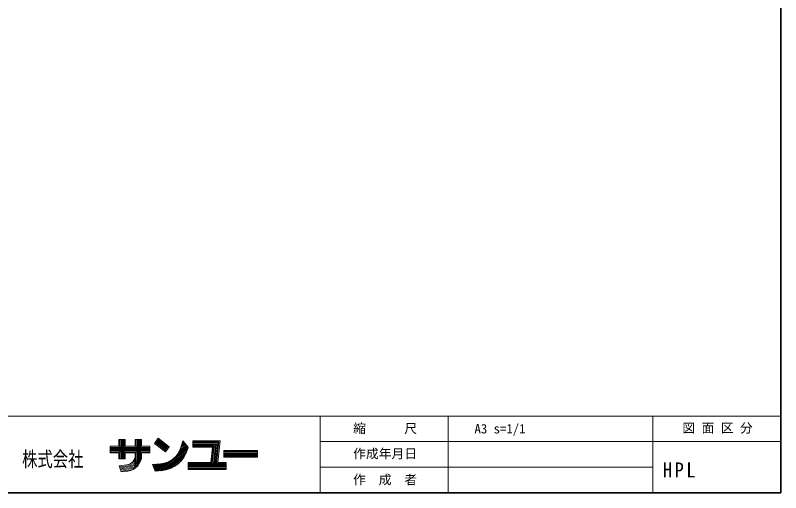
# Model space of a CAD drawing. Units: millimetres at full size, sheet at 1:1; details may follow other scales. Extents: x -492 to 492, y -348 to 348.
# Drawn here: x -252.1 to -102.5, y 72.8 to 166.1 of the extents above; entities that cross this region are included whole.
import ezdxf
from ezdxf.enums import TextEntityAlignment as Align

# ---------------------------------------------------------------- set-up
doc = ezdxf.new("R2010")
doc.units = ezdxf.units.MM
doc.layers.add('F-0_図面枠', color=4, linetype='Continuous', lineweight=18)
doc.layers.add('F-2_文字1', color=7, linetype='Continuous')
doc.layers.add('F-3_文字2', color=7, linetype='Continuous')
doc.styles.add('ＭＳ ゴシック', font='')
doc.styles.get('ＭＳ ゴシック').set_extended_font_data('MS Gothic')

msp = doc.modelspace()

# ---------------------------------------------------------------- linework, layer by layer
at = {"layer": 'F-0_図面枠', "color": 7, "lineweight": 35}
for p, q in [((-102.5, 72.75), (-102.5, 347.75)), ((-102.5, 77.75), (-102.5, 77.75))]:
    msp.add_line(p, q, dxfattribs=at)
at = {"layer": 'F-0_図面枠'}
for p, q in [((-492, 87.75), (-102.5, 87.75)), ((-192.5, 72.75), (-192.5, 87.75)), ((-167.5, 72.75), (-167.5, 87.75)), ((-127.5, 72.75), (-127.5, 87.75)), ((-231.839, 81.877), (-231.839, 83.129)), ((-231.839, 83.129), (-230.587, 83.129)), ((-231.628, 79.405), (-231.628, 83.129)), ((-231.417, 79.405), (-231.417, 83.129)), ((-231.207, 79.405), (-231.207, 83.129)), ((-230.996, 79.405), (-230.996, 83.129)), ((-230.785, 79.405), (-230.785, 83.129)), ((-230.587, 81.877), (-230.587, 83.129)), ((-228.642, 83.129), (-227.39, 83.129)), ((-228.642, 81.877), (-228.642, 83.129)), ((-228.431, 77.719), (-228.431, 83.129)), ((-228.22, 77.926), (-228.22, 83.129)), ((-228.009, 78.178), (-228.009, 83.129)), ((-227.798, 78.499), (-227.798, 83.129)), ((-227.587, 78.949), (-227.587, 83.129)), ((-227.39, 81.877), (-227.39, 83.129)), ((-224.891, 82.4), (-224.127, 83.393)), ((-224.891, 82.4), (-222.748, 80.752)), ((-224.762, 82.567), (-222.62, 80.92)), ((-224.633, 82.735), (-222.491, 81.087)), ((-224.505, 82.902), (-222.362, 81.254)), ((-224.376, 83.069), (-222.234, 81.421)), ((-224.247, 83.236), (-222.105, 81.588)), ((-224.127, 83.393), (-221.985, 81.745)), ((-219.733, 81.614), (-219.348, 82.899)), ((-219.662, 81.85), (-218.917, 82.396)), ((-219.562, 82.185), (-219.055, 82.557)), ((-219.461, 82.521), (-219.193, 82.717)), ((-219.348, 82.899), (-218.298, 81.673)), ((-217.412, 81.646), (-217.412, 82.899)), ((-217.412, 82.899), (-212.042, 82.899)), ((-217.412, 82.688), (-212.277, 82.688)), ((-217.412, 82.477), (-212.512, 82.477)), ((-212.938, 78.561), (-212.512, 82.477)), ((-212.726, 78.561), (-212.277, 82.688)), ((-212.501, 78.68), (-212.042, 82.899)), ((-192.5, 82.75), (-102.5, 82.75)), ((-233.52, 81.877), (-231.839, 81.877)), ((-233.52, 80.559), (-233.52, 81.877)), ((-233.52, 81.824), (-225.775, 81.824)), ((-233.52, 81.613), (-225.775, 81.613)), ((-233.52, 81.402), (-225.775, 81.402)), ((-233.52, 81.191), (-225.775, 81.191)), ((-233.52, 80.98), (-225.775, 80.98)), ((-230.587, 81.877), (-228.642, 81.877)), ((-227.39, 81.877), (-225.775, 81.877)), ((-225.775, 80.559), (-225.775, 81.877)), ((-224.118, 77.015), (-218.449, 81.171)), ((-223.717, 77.047), (-218.563, 80.825)), ((-222.748, 80.752), (-221.985, 81.745)), ((-220.979, 79.577), (-218.348, 81.506)), ((-220.355, 80.297), (-218.366, 81.754)), ((-220.07, 80.766), (-218.504, 81.914)), ((-219.888, 81.162), (-218.642, 82.075)), ((-219.763, 81.515), (-218.78, 82.236)), ((-218.452, 81.158), (-218.298, 81.673)), ((-217.412, 82.266), (-212.747, 82.266)), ((-217.412, 82.055), (-212.982, 82.055)), ((-217.412, 81.844), (-213.218, 81.844)), ((-217.412, 81.646), (-213.571, 81.646)), ((-213.893, 78.68), (-213.571, 81.646)), ((-213.787, 78.561), (-213.441, 81.738)), ((-213.575, 78.561), (-213.218, 81.844)), ((-213.362, 78.561), (-212.982, 82.055)), ((-213.15, 78.561), (-212.747, 82.266)), ((-211.347, 79.702), (-211.347, 81.02)), ((-211.347, 81.02), (-204.755, 81.02)), ((-211.347, 80.862), (-204.755, 80.862)), ((-204.755, 79.702), (-204.755, 81.02)), ((-233.52, 80.77), (-225.775, 80.77)), ((-233.52, 80.559), (-231.839, 80.559)), ((-231.839, 79.405), (-231.839, 80.559)), ((-231.839, 79.405), (-230.587, 79.405)), ((-230.587, 80.559), (-228.642, 80.559)), ((-230.587, 79.405), (-230.587, 80.559)), ((-228.748, 77.63), (-228.748, 79.423)), ((-228.642, 80.03), (-228.642, 80.559)), ((-228.642, 77.63), (-228.642, 80.027)), ((-227.39, 80.559), (-225.775, 80.559)), ((-227.39, 80.035), (-227.39, 80.559)), ((-223.311, 77.083), (-218.714, 80.453)), ((-222.857, 77.154), (-218.918, 80.041)), ((-222.318, 77.288), (-219.208, 79.567)), ((-211.347, 80.651), (-204.755, 80.651)), ((-211.347, 80.44), (-204.755, 80.44)), ((-211.347, 80.229), (-204.755, 80.229)), ((-211.347, 80.018), (-204.755, 80.018)), ((-211.347, 79.807), (-204.755, 79.807)), ((-211.347, 79.702), (-204.755, 79.702)), ((-231.788, 78.012), (-230.264, 78.202)), ((-231.788, 78.012), (-231.378, 76.801)), ((-231.719, 77.808), (-227.937, 78.279)), ((-231.65, 77.604), (-228.116, 78.044)), ((-231.581, 77.4), (-228.34, 77.804)), ((-230.257, 78.203), (-227.874, 78.499)), ((-229.439, 78.517), (-227.9, 78.709)), ((-229.149, 78.766), (-227.926, 78.918)), ((-228.96, 79.002), (-227.952, 79.127)), ((-225.28, 78.284), (-223.695, 78.413)), ((-225.28, 78.284), (-224.72, 76.966)), ((-225.186, 78.063), (-224.835, 78.32)), ((-225.102, 77.863), (-224.434, 78.353)), ((-225.017, 77.664), (-224.033, 78.385)), ((-224.932, 77.465), (-223.631, 78.418)), ((-224.847, 77.265), (-223.2, 78.473)), ((-224.763, 77.066), (-222.666, 78.602)), ((-224.52, 76.982), (-221.792, 78.981)), ((-221.586, 77.563), (-219.691, 78.952)), ((-218.301, 77.296), (-218.301, 78.68)), ((-218.301, 78.68), (-213.893, 78.68)), ((-218.301, 78.561), (-210.853, 78.561)), ((-218.301, 78.35), (-210.853, 78.35)), ((-218.301, 78.139), (-210.853, 78.139)), ((-218.301, 77.928), (-210.853, 77.928)), ((-212.501, 78.68), (-210.853, 78.68)), ((-210.853, 77.296), (-210.853, 78.68)), ((-231.512, 77.196), (-228.633, 77.555)), ((-231.443, 76.992), (-229.053, 77.29)), ((-231.378, 76.801), (-230.096, 76.961)), ((-224.72, 76.966), (-223.404, 77.072)), ((-218.301, 77.717), (-210.853, 77.717)), ((-218.301, 77.506), (-210.853, 77.506)), ((-218.301, 77.296), (-210.853, 77.296)), ((-192.5, 77.75), (-127.5, 77.75))]:
    msp.add_line(p, q, dxfattribs=at)
at = {"layer": 'F-0_図面枠', "color": 7, "lineweight": 35}
msp.add_lwpolyline([(-492, 347.75), (-492, 72.75), (-102.5, 72.75)], dxfattribs=at)
at = {"layer": 'F-0_図面枠'}
for centre, radius, start, end in [((-223.969, 82.804), 4.4, 273.5696, 344.30289), ((-223.973, 82.808), 5.762, 273.9684, 344.73839), ((-230.493, 80.039), 1.851, 277.12369, 0.28418), ((-230.493, 80.039), 3.103, 277.45369, 359.92859)]:
    msp.add_arc(centre, radius, start, end, dxfattribs=at)

# ---------------------------------------------------------------- texts
at = {"layer": 'F-0_図面枠', "color": 7, "style": 'ＭＳ ゴシック', "width": 0.75}
msp.add_text('株式会社', height=2.933, dxfattribs=at).set_placement((-250.76, 76.975), align=Align.BOTTOM_LEFT)
at = {"layer": 'F-2_文字1', "style": 'ＭＳ ゴシック'}
for s, p in [('縮\u3000\u3000\u3000尺', (-186.057, 83.852)), ('図 面 区 分', (-121.712, 83.934)), ('作成年月日', (-186.057, 78.925)), ('作\u3000成\u3000者', (-186.057, 73.852))]:
    msp.add_text(s, height=1.833, dxfattribs=at).set_placement(p, align=Align.BOTTOM_LEFT)
at = {"layer": 'F-3_文字2', "style": 'ＭＳ ゴシック'}
msp.add_text('A3 s=1/1', height=1.833, dxfattribs=at).set_placement((-162.34, 83.799), align=Align.BOTTOM_LEFT)
at = {"layer": 'F-3_文字2', "insert": (-125.506, 75.735), "char_height": 2.933, "attachment_point": 7, "style": 'ＭＳ ゴシック'}
msp.add_mtext('\\T1.27;\\W0.9;HPL', dxfattribs=at)

doc.saveas('drawing.dxf')
